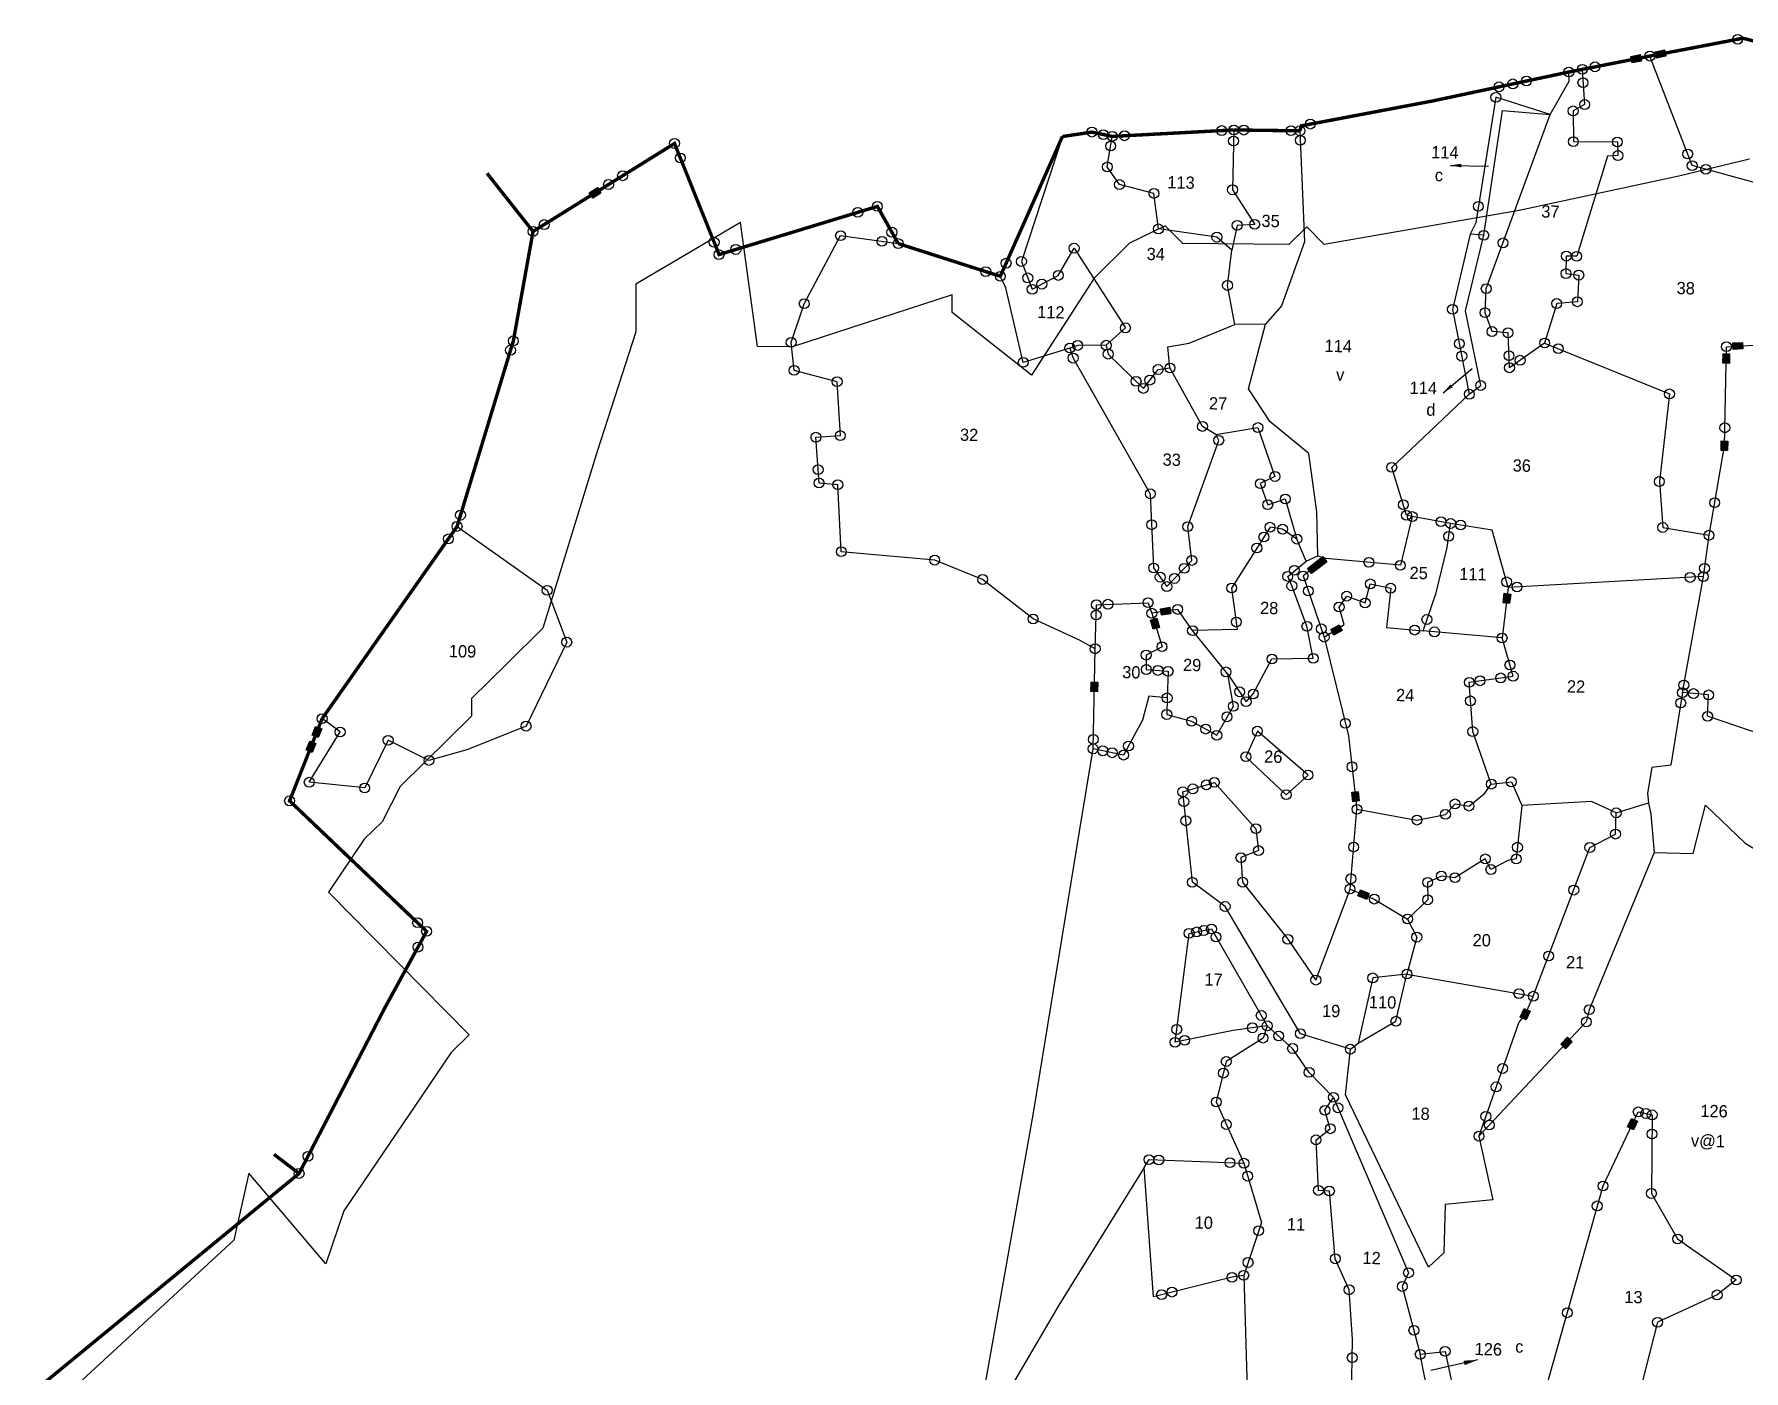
# Model space of a CAD drawing. Header units: metres. Extents: x 276670 to 279396, y 2061581 to 2064371.
# Drawn here: x 276734 to 277984, y 2062914 to 2063892 of the extents above; entities that cross this region are included whole.
import ezdxf
from ezdxf.enums import TextEntityAlignment as Align

# ---------------------------------------------------------------- set-up
doc = ezdxf.new("R2010")
doc.units = ezdxf.units.M
doc.header["$LTSCALE"] = 0.3
doc.header["$MEASUREMENT"] = 0
doc.linetypes.add('DIVIDE', pattern=[1.25, 0.5, -0.25, 0, -0.25, 0, -0.25])
for name, color, linetype in [('POLY_PARCEL', 6, 'Continuous'), ('SYM_ARROW', 1, 'Continuous'), ('SYM_STONE', 1, 'Continuous'), ('TEXT_MAPIN', 7, 'Continuous'), ('TEXT_PARCEL', 7, 'Continuous'), ('V_BOUND_LINE', 7, 'Continuous'), ('V_DIVIDE_LINE', 7, 'DIVIDE'), ('VILLAGE BOUNDRY', 1, 'Continuous')]:
    doc.layers.add(name, color=color, linetype=linetype)
doc.styles.get("Standard").update_dxf_attribs({"font": 'simplex.shx'})
doc.styles.add('TEXT_MAP', font='')
doc.styles.get('TEXT_MAP').set_extended_font_data('Kruti Dev 050')
doc.dimstyles.get("Standard").update_dxf_attribs({"dimtxt": 0.18, "dimasz": 0.18, "dimexe": 0.18, "dimexo": 0.0625, "dimgap": 0.09, "dimtad": 0, "dimtih": 1, "dimtoh": 1, "dimdec": 4, "dimzin": 0, "dimdsep": 46, "dimtxsty": 'Standard', "dimcen": 0.09, "dimadec": 0, "dimazin": 0, "dimtfac": 1, "dimtdec": 4, "dimtofl": 0, "dimtmove": 0, "dimatfit": 3, "dimfxl": 0, "dimtolj": 1, "dimtzin": 0, "dimarcsym": 0})

# ---------------------------------------------------------------- blocks, each defined once
blk = doc.blocks.new('STONE')
blk.add_circle((0, 0), 0.851)
blk = doc.blocks.new('STONESQUAREFILLED')
blk.add_hatch(color=256).paths.add_polyline_path([(0.7, -0.48), (0.7, 0.48), (-0.7, 0.48), (-0.7, -0.48)])
blk.add_lwpolyline([(-0.7, 0.48), (0.7, 0.48), (0.7, -0.48), (-0.7, -0.48)], close=True)
blk = doc.blocks.new('TEXTARROW')
blk.add_leader([(0.04, -0.01), (8.68, -0.01)], dimstyle='Standard', override={"dimtxt": 2.5, "dimasz": 2.5, "dimexe": 1.25, "dimexo": 0.625, "dimgap": 0.625, "dimtad": 1, "dimtih": 0, "dimtoh": 0, "dimzin": 8, "dimcen": 2.5, "dimtofl": 1})
blk = doc.blocks.new('AX')
at = {"layer": 'POLY_PARCEL'}
for points in [[(285.23, 421.16), (287.36, 429.73), (287.15, 433.19), (288.56, 442.73), (271.7, 446.96), (265.16, 462.9)], [(255.29, 460.75), (255.74, 455.6), (254.07, 454.63), (254.19, 450.12), (260.65, 450.21), (260.78, 448.22), (259.24, 448.1), (255.03, 433.32), (253.5, 433.31), (253.5, 430.75), (255.39, 430.56), (255.26, 426.65), (252.24, 426.33), (250.58, 420.5)], [(250.7, 454.03), (253.39, 458.96), (253.32, 460.32)], [(250.7, 454.03), (242.69, 456.4), (240.12, 437.94), (239.35, 436.25)], [(241.33, 436.12), (243.71, 454.48), (250.7, 454.03)], [(250.58, 420.5), (245.5, 416.77), (245.18, 421.89), (242.83, 422.03), (241.75, 424.77), (241.85, 428.3), (250.7, 454.03)], [(179.22, 449.34), (173.59, 430.89), (175.25, 426.85), (179.04, 428.96), (181.28, 433), (189.04, 421.47), (186.27, 418.86)], [(204.43, 433.19), (202.18, 435.05), (193.59, 436.08), (192.82, 441.27), (187.74, 442.47), (185.9, 445.02), (186.53, 449.51)], [(204.35, 450.82), (204.34, 442.04), (207.7, 437.04), (205.13, 436.84), (204.43, 433.19)], [(214.04, 450.89), (215.07, 434.6), (211.87, 425.18), (209.56, 422.43)], [(185.56, 374.31), (183.23, 375.55), (176.37, 378.5), (168.85, 384.14), (161.76, 386.83), (148.03, 387.79), (147.32, 397.6), (144.57, 397.79), (143.96, 404.5), (147.55, 404.82), (146.91, 412.71), (140.57, 414.24), (140.05, 418.34), (141.85, 424.05), (146.98, 434.14), (155.46, 433.15)], [(239.35, 436.25), (236.97, 425.16), (239.68, 412.77)], [(239.68, 412.77), (241.33, 414.08), (238.9, 424.97), (241.33, 436.12)], [(241.33, 436.12), (239.35, 436.25)], [(205.07, 422.3), (203.89, 428), (204.43, 433.19)], [(180.95, 418.34), (174.15, 416.1), (171.39, 426.99), (170.53, 428.66)], [(195.69, 415.72), (195.31, 418.79), (198.45, 419.43), (205.07, 422.3)], [(209.56, 422.43), (205.07, 422.3)], [(217.97, 388.63), (217.69, 395.06), (216.34, 403.58), (210.57, 408.13), (207.3, 412.88), (209.56, 422.43)], [(250.58, 420.5), (269.05, 413.41), (267.83, 400.53), (268.47, 393.8), (275.28, 392.8)], [(275.28, 392.8), (277.27, 405.97), (277.27, 420.51), (285.23, 421.16)], [(182.09, 418.75), (180.95, 418.34)], [(180.95, 418.34), (181.46, 416.87), (193.19, 397.2), (193.9, 386.34), (195.89, 383.65), (199.48, 387.56), (198.78, 392.5), (203.07, 405.25), (202.63, 406.1)], [(186.27, 418.86), (182.09, 418.75)], [(186.27, 418.86), (186.59, 417.57), (191.85, 412.64), (193.96, 415.46), (195.69, 415.72)], [(202.63, 406.1), (200.64, 407.24), (195.69, 415.72)], [(231.69, 394.65), (230.83, 394.82), (228.53, 401.81), (239.68, 412.77)], [(202.63, 406.1), (208.78, 407.24), (211.41, 400.12), (209.29, 399.03), (210.45, 395.96), (213.01, 396.85), (214.82, 391)], [(231.69, 394.65), (230.09, 387.47), (219.12, 388.24)], [(237.33, 393.75), (231.69, 394.65)], [(214.82, 391), (212.71, 392.41), (210.85, 392.66), (205.4, 383.63), (206.36, 377.54), (199.79, 377.26)], [(233.61, 377.92), (235.41, 383.56), (236.88, 390.23), (237.33, 393.75)], [(245.97, 384.53), (243.47, 392.92), (237.33, 393.75)], [(274.57, 386.71), (275.28, 392.8)], [(91.59, 390.34), (105, 381.24), (108.03, 373.7), (102.31, 361.26), (93.69, 357.63), (88.17, 355.94), (82.12, 358.77), (78.82, 351.71), (70.67, 352.38), (75.05, 359.85), (72.37, 361.75)], [(216.24, 387.79), (214.82, 391)], [(214.23, 384.13), (213.59, 385.5), (216.24, 387.79)], [(219.12, 388.24), (215.85, 385.61), (219.12, 376.71)], [(216.24, 387.79), (217.97, 388.63)], [(217.97, 388.63), (219.12, 388.24)], [(274.57, 386.71), (245.97, 384.53)], [(271.85, 369.64), (274.57, 386.71)], [(205.12, 370.98), (207.87, 367), (208.9, 368.16), (211.53, 373.35), (217.58, 373.57), (216.56, 378.24), (214.23, 384.13)], [(219.12, 376.71), (222.04, 378.61), (221.23, 381.16), (222.31, 382.78), (225.03, 381.84), (225.73, 384.65), (228.74, 384.08), (228.23, 378.31), (233.61, 377.92)], [(245.97, 384.53), (245.23, 377.12)], [(185.56, 374.31), (185.62, 380.78), (193.19, 381.23), (193.77, 379.69)], [(193.77, 379.69), (195.37, 374.82), (193.06, 373.54), (193.13, 371.42), (196.33, 371.23), (196.27, 367.32)], [(199.79, 377.26), (197.55, 380.33), (193.77, 379.69)], [(205.12, 370.98), (199.79, 377.26)], [(219.12, 376.71), (222.98, 362.32), (224.45, 351.55)], [(245.23, 377.12), (233.61, 377.92)], [(244.08, 355.65), (241.21, 363.3), (240.55, 370.52), (246.96, 371.54), (245.23, 377.12)], [(185.56, 359.63), (185.56, 374.31)], [(196.27, 367.32), (196.27, 364.89), (199.93, 363.97), (203.67, 361.99), (206.01, 366.3), (205.12, 370.98)], [(271.85, 369.64), (270.35, 358.97), (267.59, 358.58), (267.02, 354.8), (267.21, 353.38)], [(294.57, 364.66), (293.46, 362.78), (291.47, 362.53), (289.05, 363.38), (286.28, 362.85), (275.6, 366.24), (275.7, 369.38), (271.85, 369.64)], [(196.27, 367.32), (193.57, 367.51), (192.74, 363.99), (190.05, 358.8), (185.56, 359.63)], [(209.6, 362.71), (208, 358.93), (214.03, 353.48), (217.17, 356.43), (209.6, 362.71)], [(170.1, 256.32), (177.91, 306.07), (183.81, 347.47), (185.56, 359.63)], [(224.2, 316.35), (216.83, 318.47), (205.4, 336.9), (200.52, 340.36), (198.85, 353.59), (203.46, 355.07), (209.68, 348.4), (210.13, 345.2), (207.57, 344.11), (207.89, 340.52), (214.7, 332.28), (218.93, 326.38), (223.67, 339.84)], [(224.45, 351.55), (233.28, 350.15), (237.45, 351.07), (238.82, 352.64), (240.88, 352.36), (243.18, 354.31), (244.08, 355.65)], [(244.08, 355.65), (247.02, 356.04), (248.63, 352.58)], [(223.67, 339.84), (224.45, 351.55)], [(248.63, 352.58), (247.96, 344.75), (246.71, 344.51)], [(262.49, 351.81), (258.81, 353.38), (248.63, 352.58)], [(250.88, 324.66), (258.73, 346.65), (262.45, 348.69), (262.49, 351.81)], [(262.49, 351.81), (267.21, 353.38)], [(267.21, 353.38), (267.59, 351.73), (268.17, 346.09)], [(268.17, 346.09), (273.88, 346.09), (275.55, 353.2), (281.51, 347.75), (282.87, 346.96)], [(246.71, 344.51), (244.28, 343.12), (243.42, 344.66), (239.03, 341.81), (237.04, 342.02), (235.03, 341.04), (235.1, 338.49), (232.2, 335.61)], [(268.17, 346.09), (259.12, 322.86), (258.73, 321.06), (243.33, 303.98)], [(223.67, 339.84), (227.26, 338.43), (232.2, 335.61)], [(232.2, 335.61), (233.61, 332.98), (232.28, 327.54)], [(211.93, 319.52), (206.93, 318.75), (198.46, 316.83), (200.2, 332.85)], [(200.2, 332.85), (203.47, 333.56), (211.93, 319.52)], [(232.28, 327.54), (227.28, 326.87), (225.35, 317.24)], [(225.35, 317.24), (230.8, 320.58), (232.28, 327.54)], [(232.28, 327.54), (250.88, 324.66)], [(250.88, 324.66), (249.72, 322), (248.83, 320.84), (243.33, 303.98)], [(211.93, 319.52), (211.36, 317.71), (206.03, 314.17), (204.69, 308.21), (208.92, 299.3)], [(221.87, 309.23), (218.22, 312.82), (215.72, 316.28), (211.93, 319.52)], [(243.33, 303.98), (245.57, 294.69), (238.58, 293.86), (238.51, 286.77), (236.33, 284.59), (223.62, 309.62), (224.2, 316.35)], [(224.2, 316.35), (225.35, 317.24)], [(226.42, 260.24), (225.4, 265.23), (225.4, 273.82), (224.74, 281.06), (222.62, 285.56), (221.55, 295.48), (219.95, 295.54), (219.44, 302.95), (221.49, 304.62), (220.65, 307.31), (221.87, 309.23)], [(221.87, 309.23), (233.41, 283.73), (232.53, 281.7), (235.36, 271.81)], [(272.46, 255.71), (264.88, 251.52), (261.92, 253.9), (253.39, 258.46), (253.46, 260), (252.24, 260.81), (261.68, 297.04), (266.62, 308.01), (268.67, 307.62), (268.8, 296.09), (272.78, 289.49), (281.5, 283.66), (278.74, 281.41), (270.08, 277.21), (267.39, 265.67), (273.22, 261.7), (274.2, 260.64)], [(194.29, 298.39), (195, 299.55), (208.92, 299.3)], [(208.92, 299.3), (211.68, 290.65), (209.24, 282.86)], [(194.29, 298.39), (182.22, 277.91), (170.1, 256.32)], [(209.24, 282.86), (207.52, 282.54), (196.04, 279.46), (194.29, 298.39)], [(209.24, 282.86), (210.31, 261.12)], [(235.36, 271.81), (239.01, 272.31), (240.71, 264.89), (237.19, 264.14), (236.05, 268.6)], [(236.05, 268.6), (235.36, 271.81)]]:
    blk.add_lwpolyline(points, dxfattribs=at)
at = {"layer": 'V_BOUND_LINE', "const_width": 0.5}
for points in [[(289.52, 423.26), (289.86, 425.68), (291.41, 427.83), (299.02, 446.26), (304.07, 459.73), (278.77, 465.8), (265.16, 462.9)], [(265.16, 462.9), (255.29, 460.75)], [(253.32, 460.32), (233.44, 455.67), (214.24, 451.63), (214.04, 450.89)], [(255.29, 460.75), (253.32, 460.32)], [(179.22, 449.34), (170.53, 428.66)], [(186.53, 449.51), (183.53, 450.08), (179.22, 449.34)], [(204.35, 450.82), (186.53, 449.51)], [(214.04, 450.89), (204.35, 450.82)], [(155.46, 433.15), (152.29, 438.54), (129.21, 431), (122.34, 447.16), (101.85, 433.83), (99.29, 417.73), (91.59, 390.34)], [(170.53, 428.66), (155.46, 433.15)], [(91.59, 390.34), (72.37, 361.75)], [(72.37, 361.75), (67.84, 349.59), (88.33, 330.86), (82.42, 319.49), (70.35, 294.97), (32.45, 262.52), (56.11, 219.23), (77.21, 181.32), (90.63, 157.12)]]:
    blk.add_lwpolyline(points, dxfattribs=at)
at = {"layer": 'V_DIVIDE_LINE', "ltscale": 10, "const_width": 0.5, "flags": 128}
for points in [[(101.85, 433.83), (94.93, 442.22)], [(70.35, 294.97), (66.61, 297.7)]]:
    blk.add_lwpolyline(points, dxfattribs=at)
at = {"layer": 'SYM_ARROW', "xscale": 0.6462270344978555, "yscale": 0.6462270344978555, "zscale": 0.6462270344978555}
blk.add_blockref('TEXTARROW', (236.19, 446.28), dxfattribs=at)
at = {"layer": 'SYM_ARROW'}
for p, xscale, yscale, zscale, rotation in [((235.81, 412.87), 0.6462270344978555, 0.6462270344978555, 0.6462270344978555, 41.16935710136477), ((243.84, 271.16), 0.8173970251682777, 0.8173970251682777, 0.8173970251682777, 193.8332140797917)]:
    blk.add_blockref('TEXTARROW', p, dxfattribs=dict(at, xscale=xscale, yscale=yscale, zscale=zscale, rotation=rotation))
at = {"layer": 'SYM_STONE', "xscale": 0.85, "yscale": 0.85, "zscale": 0.85}
for p in [(277.99, 465.63), (257.15, 461.16), (265.16, 462.9), (245.14, 458.41), (247.13, 458.87), (253.32, 460.32), (255.29, 460.75), (255.42, 458.81), (242.69, 456.4), (243.13, 457.94), (254.07, 454.63), (255.74, 455.6), (204.35, 450.82), (205.82, 450.83), (212.73, 450.88), (214.04, 450.89), (215.55, 451.91), (183.53, 450.08), (185.22, 449.74), (186.53, 449.51), (188.33, 449.64), (202.58, 450.69), (204.34, 449.19), (214.13, 449.5), (254.19, 450.12), (260.65, 450.21), (271.01, 448.65), (122.34, 447.16), (186.33, 448.09), (260.78, 448.22), (271.7, 446.96), (273.71, 446.46), (123.24, 445.04), (185.9, 445.02), (112.79, 440.95), (114.82, 442.27), (187.74, 442.47), (192.82, 441.27), (204.34, 442.04), (152.29, 438.54), (240.45, 440.35), (149.44, 437.61), (193.59, 436.08), (205.13, 436.84), (207.7, 437.04), (241.33, 436.12), (101.85, 433.83), (103.47, 434.88), (146.98, 434.14), (153.07, 433.43), (154.49, 434.8), (202.18, 435.05), (244.17, 435.06), (253.5, 433.31), (255.03, 433.32), (128.45, 432.79), (129.21, 431), (131.65, 431.8), (155.46, 433.15), (173.59, 430.89), (181.28, 433), (253.5, 430.75), (168.39, 429.3), (170.53, 428.66), (171.34, 430.59), (174.57, 428.5), (179.04, 428.96), (241.85, 428.3), (255.39, 430.56), (175.25, 426.85), (176.65, 427.63), (203.89, 428), (252.24, 426.33), (255.26, 426.65), (141.85, 424.05), (236.97, 425.16), (241.75, 424.77), (189.04, 421.47), (242.83, 422.03), (245.18, 421.89), (140.05, 418.34), (180.95, 418.34), (182.09, 418.75), (186.27, 418.86), (238.07, 420.14), (238.47, 418.33), (245.39, 418.55), (250.58, 420.5), (252.6, 419.72), (277.27, 420.51), (98.9, 416.35), (99.29, 417.73), (174.15, 416.1), (181.46, 416.87), (186.59, 417.57), (195.69, 415.72), (245.5, 416.77), (247.04, 417.9), (140.57, 414.24), (190.77, 413.65), (192.78, 413.88), (193.96, 415.46), (241.33, 414.08), (269.05, 413.41), (146.91, 412.71), (191.85, 412.64), (239.68, 412.77), (277.27, 408.61), (200.64, 407.24), (208.78, 407.24), (143.96, 404.5), (147.55, 404.82), (203.07, 405.25), (228.53, 401.81), (144.39, 399.75), (209.29, 399.03), (211.41, 400.12), (267.83, 400.53), (144.57, 397.79), (147.32, 397.6), (193.19, 397.2), (210.45, 395.96), (213.01, 396.85), (230.33, 396.36), (276, 397.59), (230.83, 394.82), (231.69, 394.65), (235.91, 393.98), (237.33, 393.75), (238.82, 393.55), (268.47, 393.8), (92.06, 392.01), (193.49, 392.67), (198.78, 392.5), (209.98, 391.22), (210.85, 392.66), (212.71, 392.41), (214.82, 391), (237.09, 391.87), (275.28, 392.8), (90.34, 388.49), (91.59, 390.34), (91.59, 390.34), (208.98, 389.57), (148.03, 387.79), (161.76, 386.83), (193.9, 386.34), (198.39, 386.38), (199.48, 387.56), (214.55, 386.42), (215.85, 385.61), (225.46, 387.8), (230.09, 387.47), (272.63, 386.56), (274.57, 386.71), (274.71, 387.93), (168.85, 384.14), (194.89, 385.01), (195.89, 383.65), (196.99, 384.86), (205.4, 383.63), (213.59, 385.5), (214.23, 384.13), (216.66, 383.42), (225.73, 384.65), (228.74, 384.08), (245.73, 385.35), (247.26, 384.63), (105, 381.24), (185.62, 380.78), (187.3, 380.88), (193.19, 381.23), (221.23, 381.16), (222.31, 382.78), (225.03, 381.84), (176.37, 378.5), (185.61, 379.27), (193.77, 379.69), (197.55, 380.33), (206.19, 378.65), (216.56, 378.24), (234.14, 379.6), (199.79, 377.26), (218.68, 377.91), (219.12, 376.71), (232.37, 378.01), (235.29, 377.81), (245.23, 377.12), (108.03, 373.7), (185.56, 374.31), (193.06, 373.54), (195.37, 374.82), (211.53, 373.35), (217.58, 373.57), (246.45, 373.18), (193.13, 371.42), (194.83, 371.32), (196.33, 371.23), (204.83, 371.31), (242.12, 370.77), (245.15, 371.25), (246.96, 371.54), (272.03, 370.75), (206.88, 368.43), (208.9, 368.16), (240.55, 370.52), (271.63, 368.11), (271.85, 369.64), (273.47, 369.53), (275.7, 369.38), (196.27, 367.32), (206.01, 366.3), (207.87, 367), (240.77, 367.79), (275.6, 366.24), (196.27, 364.89), (199.93, 363.97), (205.11, 364.73), (222.49, 364.12), (241.21, 363.3), (72.37, 361.75), (102.31, 361.26), (185.56, 361.01), (202.02, 362.86), (203.67, 361.99), (209.6, 362.71), (75.05, 359.85), (82.12, 358.77), (185.56, 359.63), (187, 359.36), (188.37, 359.11), (190.05, 358.8), (190.75, 360.15), (208, 358.93), (88.17, 355.94), (217.17, 356.43), (223.6, 357.77), (244.08, 355.65), (247.02, 356.04), (198.85, 353.59), (200.32, 354.06), (202.28, 354.69), (203.46, 355.07), (214.03, 353.48), (70.67, 352.38), (78.82, 351.71), (199.03, 352.17), (224.45, 351.55), (237.45, 351.07), (238.82, 352.64), (240.88, 352.36), (262.49, 351.81), (67.84, 349.59), (199.38, 349.36), (209.68, 348.4), (233.28, 350.15), (262.45, 348.69), (224.08, 346), (248.11, 346.47), (258.73, 346.65), (207.57, 344.11), (210.13, 345.2), (243.42, 344.66), (244.28, 343.12), (247.96, 344.75), (207.89, 340.52), (223.77, 341.34), (235.03, 341.04), (237.04, 342.02), (239.03, 341.81), (200.52, 340.36), (223.67, 339.84), (227.26, 338.43), (235.1, 338.49), (256.5, 340.35), (205.4, 336.9), (232.2, 335.61), (201.29, 333.09), (202.34, 333.31), (203.47, 333.56), (233.61, 332.98), (86.98, 332.1), (88.33, 330.86), (200.2, 332.85), (204.16, 332.4), (214.7, 332.28), (253.01, 330.61), (87.11, 328.53), (218.93, 326.38), (227.28, 326.87), (232.28, 327.54), (248.76, 324.99), (250.88, 324.66), (211.02, 321.02), (230.8, 320.58), (258.73, 321.06), (259.12, 322.86), (198.67, 318.72), (209.77, 319.19), (211.93, 319.52), (213.64, 318.06), (216.83, 318.47), (198.46, 316.83), (199.87, 317.15), (211.36, 317.71), (215.72, 316.28), (224.2, 316.35), (206.03, 314.17), (246.59, 313.97), (205.65, 312.46), (218.22, 312.82), (245.7, 311.26), (204.69, 308.21), (221.87, 309.23), (266.62, 308.01), (220.65, 307.31), (222.56, 307.71), (244.28, 306.89), (244.82, 305.64), (267.74, 307.8), (268.67, 307.62), (206.24, 304.93), (219.44, 302.95), (221.49, 304.62), (243.33, 303.98), (268.7, 304.8), (195, 299.55), (196.43, 299.52), (206.89, 299.34), (208.92, 299.3), (71.6, 297.51), (209.52, 297.42), (219.95, 295.54), (221.55, 295.48), (261.68, 297.04), (268.8, 296.09), (70.35, 294.97), (260.88, 294.1), (211.3, 289.46), (272.78, 289.49), (222.62, 285.56), (209.24, 282.86), (209.84, 284.76), (233.41, 283.73), (281.5, 283.66), (207.52, 282.54), (224.74, 281.06), (232.53, 281.7), (278.74, 281.41), (197.24, 279.78), (198.76, 280.19), (256.81, 278.34), (234.36, 275.3), (270.08, 277.21), (225.4, 271.12), (235.36, 271.81), (239.01, 272.31)]:
    blk.add_blockref('STONE', p, dxfattribs=at)
at = {"layer": 'SYM_STONE'}
for p, rotation in [((263.16, 462.47), 12.31325049936139), ((266.71, 463.24), 12.01124302142603), ((110.83, 439.67), 213.0633367669364), ((277.27, 418.77), 270), ((278.93, 420.65), 4.607984959351533), ((277.27, 405.97), 90), ((217.32, 386.79), 218.7802672441507), ((218.44, 387.69), 38.78026724414976), ((245.81, 382.93), 84.27123228991378), ((194.27, 378.16), 108.2183786303828), ((195.8, 380.03), 189.6142496958714), ((220.91, 377.77), 210.5646190541402), ((185.56, 368.72), 270), ((71.64, 359.77), 69.57562235410968), ((70.82, 357.59), 69.57562235410978), ((224.2, 353.41), 277.8000782275836), ((225.68, 339.05), 158.5635995575884), ((249.72, 322), 66.58175563120072), ((255.89, 317.91), 47.95210998795907), ((265.81, 306.21), 65.72860417459958)]:
    blk.add_blockref('STONESQUAREFILLED', p, dxfattribs=dict(at, rotation=rotation))
at = {"layer": 'TEXT_MAPIN', "style": 'TEXT_MAP'}
for s, p in [('c', (234.57, 443.92)), ('v', (220.69, 414.35)), ('d', (234.1, 409.49)), ('v@1', (276.93, 303.07)), ('c', (249.88, 272.34))]:
    blk.add_text(s, height=1.8, dxfattribs=at).set_placement(p, align=Align.CENTER)
at = {"layer": 'TEXT_PARCEL', "style": 'TEXT_MAP'}
for s, p in [('114', (235.38, 447.27)), ('113', (196.76, 442.06)), ('37', (251.04, 438.9)), ('35', (210.02, 436.68)), ('34', (193.27, 431.48)), ('38', (271.12, 428.07)), ('112', (178.06, 422.65)), ('114', (220.32, 418.54)), ('114', (232.92, 412.65)), ('27', (202.86, 409.76)), ('32', (166.43, 404.41)), ('33', (196.23, 401.37)), ('36', (247.6, 401.56)), ('25', (232.8, 385.5)), ('111', (240.76, 385.49)), ('28', (210.97, 379.91)), ('109', (92.77, 371.15)), ('30', (190.94, 370.08)), ('29', (199.84, 371.32)), ('24', (231.18, 367.54)), ('22', (256.22, 369.32)), ('26', (212.01, 358.12)), ('20', (243.15, 331.83)), ('21', (256.92, 328.87)), ('17', (203.93, 325.25)), ('110', (228.79, 322.43)), ('19', (221.27, 321)), ('126', (277.74, 307.46)), ('18', (234.7, 306.2)), ('10', (203.22, 289.57)), ('11', (216.76, 289.6)), ('12', (227.95, 284.89)), ('13', (266.47, 279.94)), ('126', (245.34, 271.86))]:
    blk.add_text(s, height=1.8, dxfattribs=at).set_placement(p, align=Align.CENTER)

msp = doc.modelspace()

# ---------------------------------------------------------------- linework, layer by layer
at = {"layer": 'VILLAGE BOUNDRY'}
msp.add_lwpolyline([(277988.3, 2063800.5), (277936.5, 2063788), (277819.8, 2063762.9), (277677.2, 2063738), (277664.4, 2063751.1), (277651.3, 2063738.2), (277573.6, 2063738.8), (277560.8, 2063751.8), (277534.8, 2063739.1), (277508.8, 2063713.4), (277462.9, 2063642.5), (277405, 2063688.3), (277405.1, 2063701.2), (277288.3, 2063663.2), (277262.6, 2063663.4), (277250.1, 2063754.1), (277173.7, 2063709), (277173.7, 2063674.3), (277145.4, 2063586.6), (277105.6, 2063457.4), (277079.5, 2063431.7), (277053.5, 2063406), (277053.4, 2063393.1), (277001.2, 2063341.7), (276988.1, 2063315.9), (276975, 2063303.1), (276948.9, 2063264.4), (277051.7, 2063160.1), (277038.6, 2063147.2), (277012.5, 2063108.6), (276960.1, 2063031.3), (276946.9, 2062992.6), (276890.6, 2063058.9), (276879.5, 2063009.9), (276768.8, 2062907.7)], dxfattribs=at)

# ---------------------------------------------------------------- block references
at = {"xscale": 4.985201715324568, "yscale": 4.985201715324568, "zscale": 4.985201715324568, "rotation": 358.829730364269}
msp.add_blockref('AX', (276546.6, 2061595.7), dxfattribs=at)

doc.saveas('drawing.dxf')
